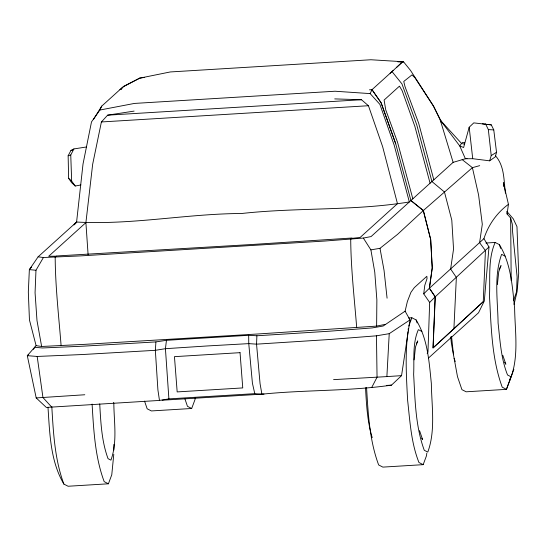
<?xml version="1.0" encoding="UTF-8"?>
<svg xmlns="http://www.w3.org/2000/svg" width="546" height="546" viewBox="0 0 546 546"><rect width="100%" height="100%" fill="white"/><g stroke="black" fill="none" stroke-linecap="round" stroke-linejoin="round"><path stroke-width="0.82" d="M36.091 345.632L41.639 346.478L85.149 344.321L258.661 333.934L376.631 326.105L376.87 299.925L374.754 272.092L370.891 249.884L363.356 238.063L324.952 241.032L80.31 255.91L43.414 257.514L38.118 256.825L29.354 269.628L28.324 292.062L29.443 319.929L36.091 345.632L27.3 355.678L36.2 397.925L46.321 407.425L159.473 400.43L168.898 398.887L254.784 393.659L261.909 394.198C304.948 389.755 348.764 391.325 391.502 385.135L401.542 375.648L410.005 319.901L405.112 311.165L407.371 301.522L410.926 292.335L414.298 287.633L426.856 276.283L427.033 278.624L424.788 285.319L423.723 293.844L429.661 302.443L427.962 352.177L427.184 353.672M113.786 454.286L111.773 474.774L108.408 483.797L68.107 486.247L63.882 484.09C50.28 461.029 49.761 433.36 47.993 407.371M113.834 450.129L113.909 444.308M503.856 186.746L503.364 182.617L508.435 204.3L507.104 213.984L510.653 218.059L512.312 224.201L512.626 232.105L517.117 276.945L516.557 291.762L513.581 300.505M43.414 257.514L35.975 270.25L35.067 292.752L36.992 320.591L41.639 346.478M410.906 200.539L423.396 210.483L430.664 239.489L432.2 267.956L429.361 288.274L435.162 296.867L433.012 347.973L483.258 301.685L485.435 250.669L479.6 242.677L482.302 224.27L478.576 194.942L472.406 167.656L462.162 159.603M369.465 89.824L372.017 89.674L381.122 102.757L395.748 143.83L410.913 200.532L423.259 210.599L430.692 239.469L432.268 267.888L429.422 288.213L435.251 296.785L433.074 347.918L483.258 301.685M405.112 311.165L383.196 326.017L372.236 327.914L330.043 331.163L256.907 335.77L256.545 344.157L260.067 383.708L261.909 394.198M453.897 328.917L456.36 277.409L450.634 268.994L453.549 249.092L451.795 220.14L444.458 192.001L431.92 181.538L416.755 124.836L401.952 83.893L392.014 71.581L402.204 62.196L403.494 61.753L410.524 70.414L433.053 105.385L441.072 121.178M333.579 379.634L386.882 376.597L389.23 333.667L410.005 319.901M256.907 335.77L248.676 335.305L166.462 340.301L155.924 341.912L155.344 350.314L157.91 389.919L159.473 400.43M508.435 204.3C496.758 212.967 488.39 224.856 483.92 238.657L488.998 246.997L484.302 301.037L478.514 312.803L428.555 357.978M195.222 397.836L195.045 399.467L191.68 408.49L151.385 410.94L147.161 408.783L144.547 401.126M407.985 331.695C404.948 354.402 406.415 377.388 407.609 400.177C409.964 421.13 411.07 442.697 418.953 462.496L423.17 464.66L426.535 455.637L426.795 453.18M408.162 330.057L408.333 328.419M414.114 359.889L415.472 347.058L417.758 340.909L416.318 343.864M497.386 284.582L498.744 271.751L501.037 265.602L499.228 269.301M450.709 336.916L451.405 343.42L457.48 376.631L461.923 389.646L466.147 391.803L506.449 389.353L509.807 380.33L509.984 378.692M509.807 380.33C519.328 357.603 514.987 332.036 514.612 308.094C512.373 286.452 511.036 263.663 499.365 244.615L495.14 242.458L485.906 243.018M38.118 256.825L76.59 222.031L83.019 163.998L91.496 121.915L99.884 110.039L101.706 106.142L120.666 88.998M88.104 254.743L85.899 222.625L92.663 164.285L101.399 121.963L107.637 115.165L134.118 111.097M166.462 340.301L165.424 348.689L168.898 398.887M514.039 304.395L517.11 291.584L518.7 273.485L516.973 226.658L513.301 218.857L506.749 211.316M433.817 179.825L418.645 123.13L404.995 86.568L403.753 81.456L412.039 74.877L415.049 77.894L433.838 106.682L440.288 120.147L459.718 145.912L463.615 147.516L469.178 127.252L473.757 122.884L491.298 124.877L493.768 129.887L496.526 152.279L495.365 156.784L489.632 160.824L472.72 158.702L465.39 158.756L453.132 162.36L371.055 236.582L363.356 238.063M489.632 160.824L491.216 155.576L488.342 129.614L485.565 123.901M513.868 369.267L506.449 389.353L502.224 387.189C491.577 358.162 491.209 326.617 489.475 296.082C490.356 278.255 487.803 259.241 495.14 242.458M408.79 326.03L411.868 317.765L416.093 319.922C427.764 338.97 429.101 361.759 431.34 383.401C431.647 405.849 435.722 430.576 427.791 452.088L424.269 450.286C415.397 426.092 415.083 399.802 413.643 374.351C414.38 359.493 412.25 343.639 418.366 329.654L421.887 331.456M76.59 222.031C131.75 225.17 186.561 213.725 241.714 213.493C297.433 207.33 353.945 211.049 409.35 201.952L394.198 145.202L379.893 104.375L370.154 93.605L371.976 89.708L393.154 70.543M356.695 327.545C354.354 298.13 350.914 268.721 350.716 239.196L351.078 238.479L360.121 237.455L397.468 203.678L382.63 146.656L368.441 105.726L361.466 99.727L334.725 98.901M371.703 387.51L377.047 377.231L376.467 335.817L389.23 333.667M80.917 184.964L75.225 186.022L71.662 181.088L70.755 155.003L73.928 148.928L86.336 146.99M75.225 186.022L71.533 182.562L68.625 178.303L68.141 155.767L70.946 150.437L73.928 148.928M120.919 89.428L121.758 88.015M121 89.421L123.717 86.316L139.749 78.153M93.346 119.608L101.747 106.108M464.619 144.219L461.582 143.489L459.718 145.912L465.39 158.756L467.021 158.408M33.313 349.303L34.371 348.055M31.525 267.151L29.354 269.628L35.975 270.25M73.963 224.972L76.822 221.983L74.495 224.406M488.998 246.997L435.162 296.867M429.661 302.443L435.251 296.785M423.723 293.844L429.422 288.213M483.92 238.657L429.361 288.274M423.259 210.599L397.59 234.336L379.996 248.307L370.891 249.884M396.771 67.206L402.204 62.196M390.158 73.266L392.014 71.581M85.899 222.625L48.696 256.265L56.293 256.176L55.187 257.166C55.344 286.691 58.784 316.107 61.097 345.516M55.187 257.166L56.497 255.978L252.532 244.465L352.027 238.008L350.716 239.196M119.888 89.701L122.905 86.978L139.667 78.16L170.297 71.949L370.905 59.753L403.494 61.753L400.15 61.957M423.396 210.483L472.406 167.656L479.709 165.643M28.488 354.75L27.3 355.678L37.183 356.449L82.466 354.531L155.344 350.314L165.424 348.689L207.098 345.966L248.758 343.625L256.545 344.157L329.723 339.496L376.467 335.817M491.216 155.576L496.526 152.279M68.141 155.767L70.755 155.003M376.631 326.105L384.957 324.42M386.882 376.597L401.542 375.648M99.884 110.039L134.439 103.426L335.053 91.23L370.154 93.605M70.946 150.437L72.557 150.15M139.667 78.16L143.195 77.58M143.107 77.587L144.683 77.443M84.794 394.758L36.2 397.925M162.169 400.225L264.025 394.035M107.637 115.165L361.466 99.727M101.399 121.963L368.441 105.726M408.51 317.97L411.868 317.765M386.472 385.435L391.502 385.135M423.17 464.66L382.876 467.11L378.651 464.946C369.465 440.247 368.12 413.465 366.564 387.387M155.924 341.912L83.094 346.178L42.383 347.973L34.33 347.229M397.891 61.882L403.494 61.753M488.342 129.614L493.768 129.887M482.432 123.84L485.653 124.215M487.264 124.406L491.298 124.877M462.148 142.451L464.653 142.799M505.159 256.149L501.637 254.347C493.707 275.866 497.781 300.593 498.088 323.041C500.054 340.506 500.975 358.483 507.541 374.986L511.063 376.788M191.68 408.49L187.462 406.333L184.848 398.676M108.408 483.797L104.184 481.64C95.004 456.934 93.659 430.152 92.097 404.074M68.625 178.303L71.662 181.088M51.597 406.975L42.95 397.549L37.183 356.449M453.132 162.36L440.288 120.147L461.582 143.489M371.976 89.708L381.081 102.798L395.734 143.844M504.565 362.237L505.855 364.237L502.832 355.371M421.724 438.206L422.584 439.544L419.56 430.671M495.618 155.951C504.661 166.318 503.733 180.378 505.432 193.161M440.288 120.147L441.291 122.475M499.365 244.615L500.675 248.444M454.115 358.333L455.221 361.554M416.093 319.922L417.137 322.986M372.222 437.667C367.349 421.567 366.434 404.497 365.54 387.769M63.882 484.09C54.702 459.391 53.358 432.603 51.802 406.524M412.831 198.805L397.529 142.226L385.735 109.848L384.097 100.068L399.454 86.152L402.197 90.807L414.905 126.508L430.077 183.203M254.784 393.659L252.423 383.251L248.758 343.625L248.676 335.305M379.996 248.307L384.056 270.434L387.08 298.184M469.178 127.252L472.72 158.702M451.549 336.466L453.494 354.743M113.664 402.354L113.834 403.979C114.094 422.549 117.431 442.308 110.934 460.142L108.053 458.667C101.597 441.236 100.785 422.324 99.727 403.931M506.975 212.319L507.104 213.984M510.653 218.059L511.192 280.644M240.042 352.668L174.454 356.654L177.17 391.912L242.752 387.919L240.042 352.668"/></g></svg>
